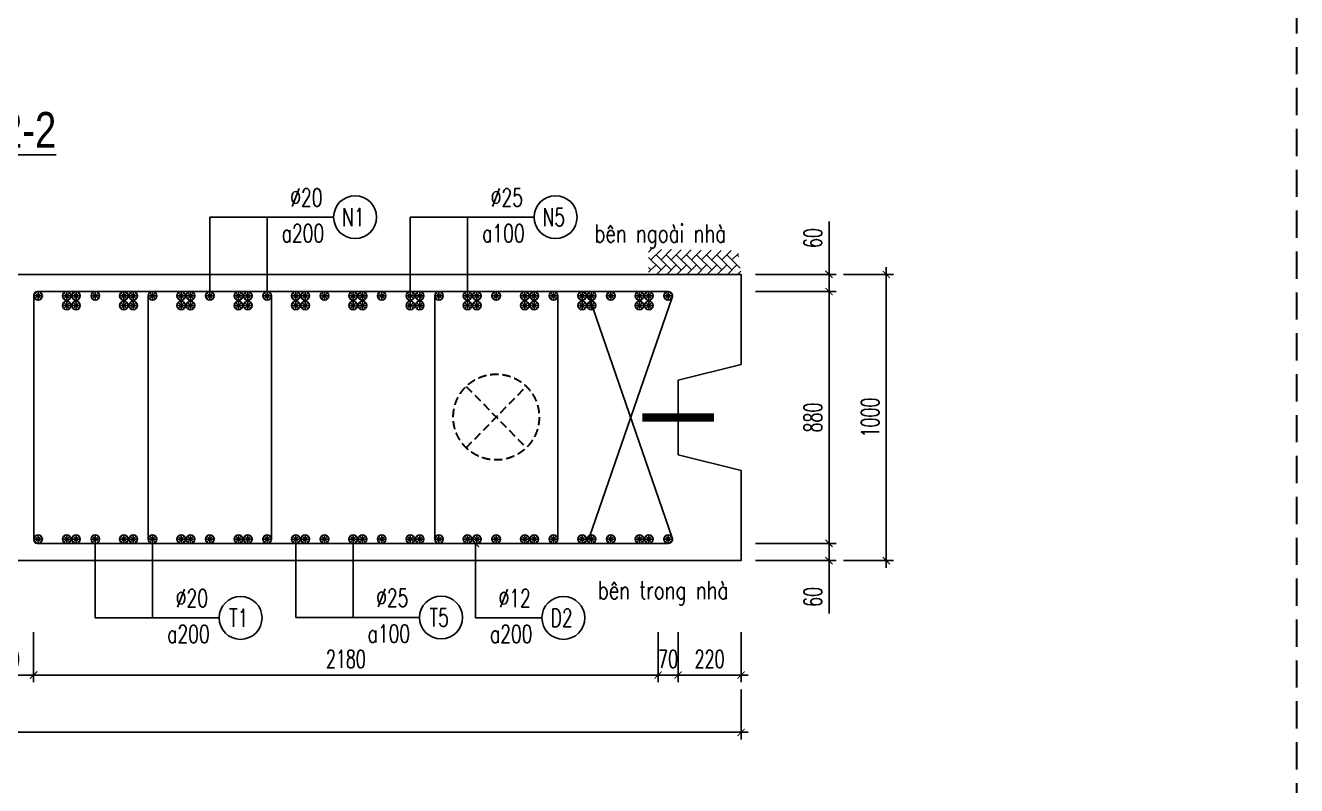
# Model space of a CAD drawing. Header units: millimetres. Extents: x -143483 to 1166745, y -1448440 to -1202244.
# Drawn here: x 187787 to 205543, y -1407707 to -1397082 of the extents above; entities that cross this region are included whole.
import ezdxf
from ezdxf.enums import TextEntityAlignment as Align

# ---------------------------------------------------------------- set-up
doc = ezdxf.new("R2010")
doc.units = ezdxf.units.MM
doc.header["$LTSCALE"] = 30
doc.header["$PDMODE"] = 3
doc.linetypes.add('DASHED', pattern=[19.05, 12.7, -6.35])
doc.layers.get('0').update_dxf_attribs({"lineweight": 9})
doc.layers.get('Defpoints').update_dxf_attribs({"lineweight": 9})
for name, color, linetype in [('ccu11-Cotthep', 9, 'Continuous'), ('ccu11-Dim', 8, 'Continuous'), ('ccu11-Hatch', 8, 'Continuous'), ('ccu11-Text', 31, 'Continuous'), ('ccu11-Thay', 7, 'Continuous'), ('ccu11-Thep', 4, 'Continuous'), ('ccu11-Thep doc', 4, 'Continuous'), ('ccu11-Thepdai', 6, 'Continuous')]:
    doc.layers.add(name, color=color, linetype=linetype)
doc.layers.add('ccu11-Khuat', color=9, linetype='DASHED', lineweight=30)
doc.layers.add('Vicom_thep doc', color=1, linetype='Continuous', lineweight=35)
doc.styles.add('ccu11-dim', font='vnsimli.shx', dxfattribs={"width": 0.65, "bigfont": 'bigfont.shx'})
doc.styles.add('ccu11-VnAvH-B', font='VHAVANB.TTF')
doc.styles.add('ccu11-vnsimli', font='vnsimli.shx', dxfattribs={"width": 0.8, "bigfont": 'vns.shx'})
doc.styles.add('ccu11-vnsimple', font='vnsimple.shx', dxfattribs={"bigfont": 'bigfont.shx'})
doc.styles.add('ccu11_simli', font='vnsimli.shx', dxfattribs={"width": 0.8})
doc.dimstyles.new('ccu11-100', dxfattribs={"dimscale": 100, "dimtxt": 2.5, "dimasz": 1, "dimexe": 1, "dimexo": 2, "dimgap": 1, "dimtad": 1, "dimdec": 0, "dimdsep": 46, "dimtxsty": 'ccu11-dim', "dimblk": 'ARCHTICK', "dimcen": -1, "dimdle": 1, "dimclrd": 256, "dimclre": 256, "dimclrt": 3, "dimadec": 0, "dimazin": 2, "dimtfac": 0.1, "dimtdec": 0, "dimtmove": 0, "dimatfit": 1, "dimldrblk": 'ARCHTICK', "dimfxl": 0, "dimtvp": 0.833333, "dimtolj": 1, "dimtzin": 12, "dimarcsym": 0})
doc.dimstyles.new('ccu11-100x4', dxfattribs={"dimscale": 100, "dimtxt": 2.5, "dimasz": 1, "dimexe": 1, "dimexo": 2, "dimgap": 1, "dimtad": 1, "dimdec": 0, "dimlfac": 0.25, "dimdsep": 46, "dimtxsty": 'ccu11-dim', "dimblk": 'ARCHTICK', "dimcen": -1, "dimdle": 1, "dimclrd": 256, "dimclre": 256, "dimclrt": 3, "dimadec": 0, "dimazin": 2, "dimtfac": 0.1, "dimtdec": 0, "dimtmove": 0, "dimatfit": 1, "dimldrblk": 'ARCHTICK', "dimfxl": 0, "dimtvp": 0.833333, "dimtolj": 1, "dimtzin": 12, "dimarcsym": 0})

# ---------------------------------------------------------------- blocks, each defined once
blk = doc.blocks.new('MCT')
at = {"ltscale": 0.005}
for p, q in [((-0.49, 0), (0.49, 0)), ((0.35, -0.35), (-0.35, 0.35)), ((-0.35, -0.35), (0.35, 0.35)), ((0, -0.49), (0, 0.49))]:
    blk.add_line(p, q, dxfattribs=at)
blk.add_circle((0, 0), 0.492, dxfattribs=at)
blk = doc.blocks.new('*U3732')
at = {"layer": 'ccu11-Thep doc', "xscale": -121.9200000001001, "yscale": 121.9200000001001, "zscale": 121.92, "rotation": 270}
blk.add_blockref('MCT', (0, 0), dxfattribs=at)
blk = doc.blocks.new('*U3733')
at = {"layer": 'ccu11-Thep doc', "color": 0, "linetype": 'ByBlock', "lineweight": -2, "transparency": 16777216}
for p in [(0, 0), (800, 0), (1600, 0), (2400, 0), (3200, 0), (4000, 0), (4800, 0), (5600, 0), (6400, 0), (7200, 0), (8000, 0)]:
    blk.add_blockref('*U3732', p, dxfattribs=at)
blk = doc.blocks.new('*U3734')
at = {"layer": 'ccu11-Thep doc', "xscale": -121.9200000001001, "yscale": 121.9200000001001, "zscale": 121.92, "rotation": 270}
blk.add_blockref('MCT', (0, 0), dxfattribs=at)
blk = doc.blocks.new('*U3735')
at = {"layer": 'ccu11-Thep doc', "color": 0, "linetype": 'ByBlock', "lineweight": -2, "transparency": 16777216}
for p in [(0, 0), (800, 0), (1600, 0), (2400, 0), (3200, 0), (4000, 0), (4800, 0), (5600, 0), (6400, 0), (7200, 0), (8000, 0)]:
    blk.add_blockref('*U3734', p, dxfattribs=at)
blk = doc.blocks.new('_ARCHTICK')
at = {"color": 0, "linetype": 'ByBlock', "const_width": 0.15}
blk.add_lwpolyline([(-0.5, -0.5), (0.5, 0.5)], dxfattribs=at)
blk = doc.blocks.new('*D3845')
at = {"layer": 'ccu11-Dim', "linetype": 'ByBlock', "lineweight": -2, "ltscale": 30, "transparency": 16777216}
for p, q in [((196904, -1405563), (196904, -1406263)), ((197784, -1405563), (197784, -1406263)), ((197884, -1406163), (196804, -1406163))]:
    blk.add_line(p, q, dxfattribs=at)
at = {"layer": 'Defpoints', "color": 0, "linetype": 'ByBlock', "ltscale": 30, "transparency": 16777216}
for p in [(196904, -1405363), (197784, -1405363), (196904, -1406163)]:
    blk.add_point(p, dxfattribs=at)
at = {"layer": 'ccu11-Dim', "linetype": 'ByBlock', "lineweight": -2, "ltscale": 30, "transparency": 16777216, "xscale": 100, "yscale": 100, "zscale": 100, "rotation": 180}
blk.add_blockref('_ARCHTICK', (196904, -1406163), dxfattribs=at)
at = {"layer": 'ccu11-Dim', "linetype": 'ByBlock', "lineweight": -2, "ltscale": 30, "transparency": 16777216, "xscale": 100, "yscale": 100, "zscale": 100}
blk.add_blockref('_ARCHTICK', (197784, -1406163), dxfattribs=at)
at = {"layer": 'ccu11-Dim', "color": 3, "linetype": 'ByBlock', "ltscale": 30, "transparency": 16777216, "insert": (197344, -1405938), "char_height": 250, "attachment_point": 5, "style": 'ccu11-dim'}
blk.add_mtext('\\A1;220', dxfattribs=at)
blk = doc.blocks.new('*D3846')
at = {"layer": 'ccu11-Dim', "linetype": 'ByBlock', "lineweight": -2, "ltscale": 30, "transparency": 16777216}
for p, q in [((175384, -1406363), (175384, -1407063)), ((197784, -1406363), (197784, -1407063)), ((175284, -1406963), (197884, -1406963))]:
    blk.add_line(p, q, dxfattribs=at)
at = {"layer": 'Defpoints', "color": 0, "linetype": 'ByBlock', "ltscale": 30, "transparency": 16777216}
for p in [(175384, -1406163), (197784, -1406163), (197784, -1406963)]:
    blk.add_point(p, dxfattribs=at)
at = {"layer": 'ccu11-Dim', "linetype": 'ByBlock', "lineweight": -2, "ltscale": 30, "transparency": 16777216, "xscale": 100, "yscale": 100, "zscale": 100, "rotation": 180}
blk.add_blockref('_ARCHTICK', (175384, -1406963), dxfattribs=at)
at = {"layer": 'ccu11-Dim', "linetype": 'ByBlock', "lineweight": -2, "ltscale": 30, "transparency": 16777216, "xscale": 100, "yscale": 100, "zscale": 100}
blk.add_blockref('_ARCHTICK', (197784, -1406963), dxfattribs=at)
at = {"layer": 'ccu11-Dim', "color": 3, "linetype": 'ByBlock', "ltscale": 30, "transparency": 16777216, "insert": (186584, -1406738), "char_height": 250, "attachment_point": 5, "style": 'ccu11-dim'}
blk.add_mtext('\\A1;5600', dxfattribs=at)
blk = doc.blocks.new('*D3847')
at = {"layer": 'ccu11-Dim', "linetype": 'ByBlock', "lineweight": -2, "ltscale": 30, "transparency": 16777216}
for p, q in [((196624, -1405563), (196624, -1406263)), ((196904, -1405563), (196904, -1406263)), ((196624, -1406163), (196524, -1406163)), ((196904, -1406163), (196624, -1406163)), ((196904, -1406163), (197004, -1406163))]:
    blk.add_line(p, q, dxfattribs=at)
at = {"layer": 'Defpoints', "color": 0, "linetype": 'ByBlock', "ltscale": 30, "transparency": 16777216}
for p in [(196624, -1405363), (196904, -1405363), (196624, -1406163)]:
    blk.add_point(p, dxfattribs=at)
at = {"layer": 'ccu11-Dim', "linetype": 'ByBlock', "lineweight": -2, "ltscale": 30, "transparency": 16777216, "xscale": 100, "yscale": 100, "zscale": 100}
blk.add_blockref('_ARCHTICK', (196624, -1406163), dxfattribs=at)
at = {"layer": 'ccu11-Dim', "linetype": 'ByBlock', "lineweight": -2, "ltscale": 30, "transparency": 16777216, "xscale": 100, "yscale": 100, "zscale": 100, "rotation": 180}
blk.add_blockref('_ARCHTICK', (196904, -1406163), dxfattribs=at)
at = {"layer": 'ccu11-Dim', "color": 3, "linetype": 'ByBlock', "ltscale": 30, "transparency": 16777216, "insert": (196764, -1405938), "char_height": 250, "attachment_point": 5, "style": 'ccu11-dim'}
blk.add_mtext('\\A1;70', dxfattribs=at)
blk = doc.blocks.new('*D3848')
at = {"layer": 'ccu11-Dim', "linetype": 'ByBlock', "lineweight": -2, "ltscale": 30, "transparency": 16777216}
for p, q in [((187102, -1405563), (187102, -1406263)), ((187902, -1405563), (187902, -1406263)), ((187002, -1406163), (188002, -1406163))]:
    blk.add_line(p, q, dxfattribs=at)
at = {"layer": 'Defpoints', "color": 0, "linetype": 'ByBlock', "ltscale": 30, "transparency": 16777216}
for p in [(187102, -1405363), (187902, -1405363), (187902, -1406163)]:
    blk.add_point(p, dxfattribs=at)
at = {"layer": 'ccu11-Dim', "linetype": 'ByBlock', "lineweight": -2, "ltscale": 30, "transparency": 16777216, "xscale": 100, "yscale": 100, "zscale": 100, "rotation": 180}
blk.add_blockref('_ARCHTICK', (187102, -1406163), dxfattribs=at)
at = {"layer": 'ccu11-Dim', "linetype": 'ByBlock', "lineweight": -2, "ltscale": 30, "transparency": 16777216, "xscale": 100, "yscale": 100, "zscale": 100}
blk.add_blockref('_ARCHTICK', (187902, -1406163), dxfattribs=at)
at = {"layer": 'ccu11-Dim', "color": 3, "linetype": 'ByBlock', "ltscale": 30, "transparency": 16777216, "insert": (187502, -1405938), "char_height": 250, "attachment_point": 5, "style": 'ccu11-dim'}
blk.add_mtext('\\A1;200', dxfattribs=at)
blk = doc.blocks.new('*D3849')
at = {"layer": 'ccu11-Dim', "linetype": 'ByBlock', "lineweight": -2, "ltscale": 30, "transparency": 16777216}
for p, q in [((187902, -1405563), (187902, -1406263)), ((196624, -1405563), (196624, -1406263)), ((187802, -1406163), (196724, -1406163))]:
    blk.add_line(p, q, dxfattribs=at)
at = {"layer": 'Defpoints', "color": 0, "linetype": 'ByBlock', "ltscale": 30, "transparency": 16777216}
for p in [(187902, -1405363), (196624, -1405363), (196624, -1406163)]:
    blk.add_point(p, dxfattribs=at)
at = {"layer": 'ccu11-Dim', "linetype": 'ByBlock', "lineweight": -2, "ltscale": 30, "transparency": 16777216, "xscale": 100, "yscale": 100, "zscale": 100, "rotation": 180}
blk.add_blockref('_ARCHTICK', (187902, -1406163), dxfattribs=at)
at = {"layer": 'ccu11-Dim', "linetype": 'ByBlock', "lineweight": -2, "ltscale": 30, "transparency": 16777216, "xscale": 100, "yscale": 100, "zscale": 100}
blk.add_blockref('_ARCHTICK', (196624, -1406163), dxfattribs=at)
at = {"layer": 'ccu11-Dim', "color": 3, "linetype": 'ByBlock', "ltscale": 30, "transparency": 16777216, "insert": (192263, -1405938), "char_height": 250, "attachment_point": 5, "style": 'ccu11-dim'}
blk.add_mtext('\\A1;2180', dxfattribs=at)
blk = doc.blocks.new('SHD')
at = {"layer": 'ccu11-Cotthep'}
blk.add_circle((300, 0), 300, dxfattribs=at)
at = {"layer": 'ccu11-Cotthep', "color": 31, "style": 'ccu11_simli', "width": 0.8}
blk.add_attdef('DK', text='', height=250, dxfattribs=at).set_placement((-101, 65), align=Align.BOTTOM_RIGHT)
blk.add_attdef('KH', text='', height=250, dxfattribs=at).set_placement((300, 0), align=Align.MIDDLE)
blk.add_attdef('KC', text='', height=250, dxfattribs=at).set_placement((-101, -142), align=Align.TOP_RIGHT)
blk = doc.blocks.new('*D3852')
at = {"layer": 'ccu11-Dim', "linetype": 'ByBlock', "lineweight": -2, "ltscale": 30, "transparency": 16777216}
for p, q in [((199012, -1400563), (199012, -1399823)), ((197984, -1400563), (199112, -1400563)), ((199012, -1400803), (199012, -1400563)), ((197984, -1400803), (199112, -1400803)), ((199012, -1400803), (199012, -1400903))]:
    blk.add_line(p, q, dxfattribs=at)
at = {"layer": 'Defpoints', "color": 0, "linetype": 'ByBlock', "ltscale": 30, "transparency": 16777216}
for p in [(197784, -1400563), (197784, -1400803), (199012, -1400803)]:
    blk.add_point(p, dxfattribs=at)
at = {"layer": 'ccu11-Dim', "linetype": 'ByBlock', "lineweight": -2, "ltscale": 30, "transparency": 16777216, "xscale": 100, "yscale": 100, "zscale": 100}
for p, rotation in [((199012, -1400563), 270), ((199012, -1400803), 90)]:
    blk.add_blockref('_ARCHTICK', p, dxfattribs=dict(at, rotation=rotation))
at = {"layer": 'ccu11-Dim', "color": 3, "linetype": 'ByBlock', "ltscale": 30, "transparency": 16777216, "insert": (198787, -1400055), "char_height": 250, "attachment_point": 5, "rotation": 90, "style": 'ccu11-dim'}
blk.add_mtext('\\A1;60', dxfattribs=at)
blk = doc.blocks.new('*D3853')
at = {"layer": 'ccu11-Dim', "linetype": 'ByBlock', "lineweight": -2, "ltscale": 30, "transparency": 16777216}
for p, q in [((199012, -1400703), (199012, -1404423)), ((197984, -1400803), (199112, -1400803)), ((197984, -1404323), (199112, -1404323))]:
    blk.add_line(p, q, dxfattribs=at)
at = {"layer": 'Defpoints', "color": 0, "linetype": 'ByBlock', "ltscale": 30, "transparency": 16777216}
for p in [(197784, -1400803), (197784, -1404323), (199012, -1404323)]:
    blk.add_point(p, dxfattribs=at)
at = {"layer": 'ccu11-Dim', "linetype": 'ByBlock', "lineweight": -2, "ltscale": 30, "transparency": 16777216, "xscale": 100, "yscale": 100, "zscale": 100}
for p, rotation in [((199012, -1400803), 90), ((199012, -1404323), 270)]:
    blk.add_blockref('_ARCHTICK', p, dxfattribs=dict(at, rotation=rotation))
at = {"layer": 'ccu11-Dim', "color": 3, "linetype": 'ByBlock', "ltscale": 30, "transparency": 16777216, "insert": (198787, -1402563), "char_height": 250, "attachment_point": 5, "rotation": 90, "style": 'ccu11-dim'}
blk.add_mtext('\\A1;880', dxfattribs=at)
blk = doc.blocks.new('*D3854')
at = {"layer": 'ccu11-Dim', "linetype": 'ByBlock', "lineweight": -2, "ltscale": 30, "transparency": 16777216}
for p, q in [((199012, -1404323), (199012, -1404223)), ((197984, -1404323), (199112, -1404323)), ((199012, -1404323), (199012, -1404563)), ((197984, -1404563), (199112, -1404563)), ((199012, -1404563), (199012, -1405302))]:
    blk.add_line(p, q, dxfattribs=at)
at = {"layer": 'Defpoints', "color": 0, "linetype": 'ByBlock', "ltscale": 30, "transparency": 16777216}
for p in [(197784, -1404323), (199012, -1404323), (197784, -1404563)]:
    blk.add_point(p, dxfattribs=at)
at = {"layer": 'ccu11-Dim', "linetype": 'ByBlock', "lineweight": -2, "ltscale": 30, "transparency": 16777216, "xscale": 100, "yscale": 100, "zscale": 100}
for p, rotation in [((199012, -1404323), 270), ((199012, -1404563), 90)]:
    blk.add_blockref('_ARCHTICK', p, dxfattribs=dict(at, rotation=rotation))
at = {"layer": 'ccu11-Dim', "color": 3, "linetype": 'ByBlock', "ltscale": 30, "transparency": 16777216, "insert": (198787, -1405071), "char_height": 250, "attachment_point": 5, "rotation": 90, "style": 'ccu11-dim'}
blk.add_mtext('\\A1;60', dxfattribs=at)
blk = doc.blocks.new('*D3855')
at = {"layer": 'ccu11-Dim', "linetype": 'ByBlock', "lineweight": -2, "ltscale": 30, "transparency": 16777216}
for p, q in [((199812, -1400463), (199812, -1404663)), ((199212, -1400563), (199912, -1400563)), ((199212, -1404563), (199912, -1404563))]:
    blk.add_line(p, q, dxfattribs=at)
at = {"layer": 'Defpoints', "color": 0, "linetype": 'ByBlock', "ltscale": 30, "transparency": 16777216}
for p in [(199012, -1400563), (199012, -1404563), (199812, -1404563)]:
    blk.add_point(p, dxfattribs=at)
at = {"layer": 'ccu11-Dim', "linetype": 'ByBlock', "lineweight": -2, "ltscale": 30, "transparency": 16777216, "xscale": 100, "yscale": 100, "zscale": 100}
for p, rotation in [((199812, -1400563), 90), ((199812, -1404563), 270)]:
    blk.add_blockref('_ARCHTICK', p, dxfattribs=dict(at, rotation=rotation))
at = {"layer": 'ccu11-Dim', "color": 3, "linetype": 'ByBlock', "ltscale": 30, "transparency": 16777216, "insert": (199587, -1402563), "char_height": 250, "attachment_point": 5, "rotation": 90, "style": 'ccu11-dim'}
blk.add_mtext('\\A1;1000', dxfattribs=at)
blk = doc.blocks.new('ccu11_block_thep')
at = {"layer": 'ccu11-Thep', "color": 3}
for p, q in [((-0.4, 0), (0.4, 0)), ((-0.28, 0.28), (0.28, -0.28)), ((0.28, 0.28), (-0.28, -0.28)), ((0, 0.4), (0, -0.4))]:
    blk.add_line(p, q, dxfattribs=at)
at = {"layer": 'ccu11-Thep', "color": 1, "const_width": 0.0667}
blk.add_lwpolyline([(-0.4, 0, 1), (0.4, 0, 1), (-0.4, 0, 1)], format="xyb", dxfattribs=at)
at = {"layer": 'ccu11-Thep', "color": 1}
blk.add_circle((0, 0), 0.4, dxfattribs=at)
blk = doc.blocks.new('*U3736')
at = {"layer": 'Vicom_thep doc', "xscale": -150, "yscale": 150, "zscale": 150, "rotation": 180}
blk.add_blockref('ccu11_block_thep', (0, 0), dxfattribs=at)
blk = doc.blocks.new('*U3737')
at = {"layer": 'ccu11-Thep doc', "color": 0, "linetype": 'ByBlock', "lineweight": -2, "transparency": 16777216}
for p in [(0, 0), (800, 0), (1600, 0), (2400, 0), (3200, 0), (4000, 0), (4800, 0), (5600, 0), (6400, 0), (7200, 0), (8000, 0)]:
    blk.add_blockref('*U3736', p, dxfattribs=at)
blk = doc.blocks.new('*U3740')
at = {"layer": 'Vicom_thep doc', "xscale": -150, "yscale": 150, "zscale": 150, "rotation": 180}
blk.add_blockref('ccu11_block_thep', (0, 0), dxfattribs=at)
blk = doc.blocks.new('*U3741')
at = {"layer": 'ccu11-Thep doc', "color": 0, "linetype": 'ByBlock', "lineweight": -2, "transparency": 16777216}
for p in [(0, 0), (800, 0), (1600, 0), (2400, 0), (3200, 0), (4000, 0), (4800, 0), (5600, 0), (6400, 0), (7200, 0), (8000, 0)]:
    blk.add_blockref('*U3740', p, dxfattribs=at)
blk = doc.blocks.new('*U3933')
at = {"layer": 'Vicom_thep doc', "xscale": -150, "yscale": 150, "zscale": 150, "rotation": 180}
blk.add_blockref('ccu11_block_thep', (0, 0), dxfattribs=at)
blk = doc.blocks.new('*U3934')
at = {"layer": 'ccu11-Thep doc', "color": 0, "linetype": 'ByBlock', "lineweight": -2, "transparency": 16777216}
for p in [(0, 0), (800, 0), (1600, 0), (2400, 0), (3200, 0), (4000, 0), (4800, 0), (5600, 0), (6400, 0), (7200, 0), (8000, 0)]:
    blk.add_blockref('*U3933', p, dxfattribs=at)
blk = doc.blocks.new('*U3941')
at = {"layer": 'Vicom_thep doc', "xscale": -150, "yscale": 150, "zscale": 150, "rotation": 180}
blk.add_blockref('ccu11_block_thep', (0, 0), dxfattribs=at)
blk = doc.blocks.new('*U3942')
at = {"layer": 'ccu11-Thep doc', "color": 0, "linetype": 'ByBlock', "lineweight": -2, "transparency": 16777216}
for p in [(0, 0), (800, 0), (1600, 0), (2400, 0), (3200, 0), (4000, 0), (4800, 0), (5600, 0), (6400, 0), (7200, 0), (8000, 0)]:
    blk.add_blockref('*U3941', p, dxfattribs=at)
blk = doc.blocks.new('*U3943')
at = {"layer": 'Vicom_thep doc', "xscale": -150, "yscale": 150, "zscale": 150, "rotation": 180}
blk.add_blockref('ccu11_block_thep', (0, 0), dxfattribs=at)
blk = doc.blocks.new('*U3944')
at = {"layer": 'ccu11-Thep doc', "color": 0, "linetype": 'ByBlock', "lineweight": -2, "transparency": 16777216}
for p in [(0, 0), (800, 0), (1600, 0), (2400, 0), (3200, 0), (4000, 0), (4800, 0), (5600, 0), (6400, 0), (7200, 0), (8000, 0)]:
    blk.add_blockref('*U3943', p, dxfattribs=at)
blk = doc.blocks.new('*U3945')
at = {"layer": 'Vicom_thep doc', "xscale": -150, "yscale": 150, "zscale": 150, "rotation": 180}
blk.add_blockref('ccu11_block_thep', (0, 0), dxfattribs=at)
blk = doc.blocks.new('*U3946')
at = {"layer": 'ccu11-Thep doc', "color": 0, "linetype": 'ByBlock', "lineweight": -2, "transparency": 16777216}
for p in [(0, 0), (800, 0), (1600, 0), (2400, 0), (3200, 0), (4000, 0), (4800, 0), (5600, 0), (6400, 0), (7200, 0), (8000, 0)]:
    blk.add_blockref('*U3945', p, dxfattribs=at)

msp = doc.modelspace()

# ---------------------------------------------------------------- hatches: boundary and pattern name
at = {"layer": 'ccu11-Hatch', "ltscale": 10}
h = msp.add_hatch(dxfattribs=at)
h.set_pattern_fill('AR-HBONE', color=256, scale=25, angle=270, style=0)
h.set_pattern_definition([(45, (-3065359.3, 375893.27), (141.4213562, 4e-14), [300, -100]), (315, (-3065288.58, 375963.98), (141.4213562, 4e-14), [300, -100])])
h.paths.add_polyline_path([(196491.2, -1400210.2), (196491.2, -1400562.93), (197783.56, -1400562.93), (197740.7, -1400231.63)])

# ---------------------------------------------------------------- linework, layer by layer
at = {"layer": 'ccu11-Khuat'}
msp.add_line((205542.51, -1384812.07), (205542.51, -1441879.92), dxfattribs=at)
at = {"layer": 'ccu11-Khuat', "ltscale": 0.3}
for p, q in [((193944.45, -1402127.22), (194782.68, -1402985.92)), ((193944.45, -1402985.92), (194782.68, -1402127.22))]:
    msp.add_line(p, q, dxfattribs=at)
msp.add_circle((194363.56, -1402556.57), 600, dxfattribs=at)
at = {"layer": 'ccu11-Thay'}
msp.add_lwpolyline([(175383.56, -1404562.93), (197783.56, -1404562.93), (197783.56, -1403302.93), (196903.8, -1403082.93), (196903.8, -1402042.93), (197783.56, -1401822.93), (197783.56, -1400562.93), (175383.56, -1400562.93), (175383.56, -1401822.93), (174503.8, -1402042.93), (174503.8, -1403082.93), (175383.56, -1403302.93)], close=True, dxfattribs=at)
at = {"layer": 'ccu11-Thep', "const_width": 120}
msp.add_lwpolyline([(196403.56, -1402562.93), (197403.56, -1402562.93)], dxfattribs=at)
at = {"layer": 'ccu11-Thepdai'}
for points in [[(194835.36, -1400802.93), (195555.83, -1400802.93, -0.23620228), (195667.6, -1400895.68), (196821.47, -1404242.43, -0.5204497), (196765.08, -1404322.93), (187953.56, -1404322.93, -0.41421356), (187903.56, -1404272.93), (187903.56, -1400852.93, -0.41421356), (187953.56, -1400802.93), (196765.08, -1400802.93, -0.5204497), (196821.47, -1400883.43), (195667.6, -1404230.18, -0.23620228), (195555.83, -1404322.93), (194835.36, -1404322.93)], [(189983.56, -1400802.93), (189563.56, -1400802.93, 0.41421356), (189503.56, -1400862.93), (189503.56, -1404262.93, 0.41421356), (189563.56, -1404322.93), (189983.56, -1404322.93)], [(190743.56, -1400802.93), (191163.56, -1400802.93, -0.41421356), (191223.56, -1400862.93), (191223.56, -1404262.93, -0.41421356), (191163.56, -1404322.93), (190743.56, -1404322.93)], [(193983.56, -1400802.93), (193563.56, -1400802.93, 0.41421356), (193503.56, -1400862.93), (193503.56, -1404262.93, 0.41421356), (193563.56, -1404322.93), (193983.56, -1404322.93)], [(194743.56, -1400802.93), (195163.56, -1400802.93, -0.41421356), (195223.56, -1400862.93), (195223.56, -1404262.93, -0.41421356), (195163.56, -1404322.93), (194743.56, -1404322.93)]]:
    msp.add_lwpolyline(points, format="xyb", dxfattribs=at)

# ---------------------------------------------------------------- block references
at = {"layer": 'ccu11-Cotthep'}
ref = msp.add_blockref('SHD', (192092.56, -1399762.57), dxfattribs=at)
ref.add_attrib('KH', 'N1', dxfattribs={"color": 31, "height": 250, "style": 'ccu11-vnsimple', "width": 0.7}).set_placement((192367.56, -1399762.57), align=Align.MIDDLE_CENTER)
ref.add_attrib('KC', 'a200', dxfattribs={"color": 31, "height": 250, "style": 'ccu11-vnsimple', "width": 0.7}).set_placement((191663.98, -1399862.57), align=Align.TOP_CENTER)
ref.add_attrib('DK', '`20', dxfattribs={"color": 31, "height": 250, "style": 'ccu11-vnsimple', "width": 0.7}).set_placement((191711.78, -1399687.57), align=Align.BOTTOM_CENTER)
ref = msp.add_blockref('SHD', (194892.56, -1399762.57), dxfattribs=at)
ref.add_attrib('KH', 'N5', dxfattribs={"color": 31, "height": 250, "style": 'ccu11-vnsimple', "width": 0.7}).set_placement((195167.56, -1399762.57), align=Align.MIDDLE_CENTER)
ref.add_attrib('KC', 'a100', dxfattribs={"color": 31, "height": 250, "style": 'ccu11-vnsimple', "width": 0.7}).set_placement((194463.98, -1399862.57), align=Align.TOP_CENTER)
ref.add_attrib('DK', '`25', dxfattribs={"color": 31, "height": 250, "style": 'ccu11-vnsimple', "width": 0.7}).set_placement((194511.78, -1399687.57), align=Align.BOTTOM_CENTER)
ref = msp.add_blockref('SHD', (190492.56, -1405363.29), dxfattribs=at)
ref.add_attrib('KH', 'T1', dxfattribs={"color": 31, "height": 250, "style": 'ccu11-vnsimple', "width": 0.7}).set_placement((190767.56, -1405363.29), align=Align.MIDDLE_CENTER)
ref.add_attrib('KC', 'a200', dxfattribs={"color": 31, "height": 250, "style": 'ccu11-vnsimple', "width": 0.7}).set_placement((190063.98, -1405463.29), align=Align.TOP_CENTER)
ref.add_attrib('DK', '`20', dxfattribs={"color": 31, "height": 250, "style": 'ccu11-vnsimple', "width": 0.7}).set_placement((190111.78, -1405288.29), align=Align.BOTTOM_CENTER)
ref = msp.add_blockref('SHD', (193292.56, -1405358.29), dxfattribs=at)
ref.add_attrib('KH', 'T5', dxfattribs={"color": 31, "height": 250, "style": 'ccu11-vnsimple', "width": 0.7}).set_placement((193567.56, -1405358.29), align=Align.MIDDLE_CENTER)
ref.add_attrib('KC', 'a100', dxfattribs={"color": 31, "height": 250, "style": 'ccu11-vnsimple', "width": 0.7}).set_placement((192863.98, -1405458.29), align=Align.TOP_CENTER)
ref.add_attrib('DK', '`25', dxfattribs={"color": 31, "height": 250, "style": 'ccu11-vnsimple', "width": 0.7}).set_placement((192911.78, -1405283.29), align=Align.BOTTOM_CENTER)
ref = msp.add_blockref('SHD', (195001.89, -1405363.29), dxfattribs=at)
ref.add_attrib('KH', 'D2', dxfattribs={"color": 31, "height": 250, "style": 'ccu11-vnsimple', "width": 0.7}).set_placement((195276.89, -1405363.29), align=Align.MIDDLE_CENTER)
ref.add_attrib('KC', 'a200', dxfattribs={"color": 31, "height": 250, "style": 'ccu11-vnsimple', "width": 0.7}).set_placement((194573.31, -1405463.29), align=Align.TOP_CENTER)
ref.add_attrib('DK', '`12', dxfattribs={"color": 31, "height": 250, "style": 'ccu11-vnsimple', "width": 0.7}).set_placement((194621.11, -1405288.29), align=Align.BOTTOM_CENTER)
at = {"layer": 'ccu11-Thep doc'}
for name, p in [('*U3733', (187963.56, -1400862.93)), ('*U3737', (188363.56, -1400862.93)), ('*U3944', (188494.04, -1400862.93)), ('*U3942', (188363.56, -1400995.65)), ('*U3946', (188494.04, -1400995.65)), ('*U3741', (188363.56, -1404262.93)), ('*U3934', (188494.28, -1404262.93))]:
    msp.add_blockref(name, p, dxfattribs=at)
at = {"layer": 'ccu11-Thep doc', "xscale": 121.9200000001001, "yscale": 121.9200000001001, "zscale": 121.9200000001001, "rotation": 90.00000000000001}
for p in [(196763.91, -1400862.93), (196763.91, -1404262.93)]:
    msp.add_blockref('MCT', p, dxfattribs=at)
at = {"layer": 'ccu11-Thep doc', "xscale": -1, "rotation": 180}
msp.add_blockref('*U3735', (187963.56, -1404262.93), dxfattribs=at)

# ---------------------------------------------------------------- texts
at = {"layer": 'ccu11-Text', "color": 2, "style": 'ccu11-VnAvH-B', "width": 0.8}
msp.add_text('%%UmÆt c¾t 2-2', height=500, dxfattribs=at).set_placement((186583.56, -1398792.8), align=Align.CENTER)
at = {"layer": 'ccu11-Text', "linetype": 'Continuous', "style": 'ccu11-vnsimli', "width": 0.75}
for s, p in [('bªn ngoµi nhµ', (196655.97, -1400114.78)), ('bªn trong nhµ', (196696.15, -1405101.4))]:
    msp.add_text(s, height=250, dxfattribs=at).set_placement(p, align=Align.CENTER)

# ---------------------------------------------------------------- dimensions: what is measured, and where the dimension line sits
at = {"layer": 'ccu11-Dim', "linetype": 'ByBlock', "ltscale": 30}
for base, p1, p2, angle, picture, middle in [((199011.96, -1400802.93), (197783.56, -1400562.93), (197783.56, -1400802.93), 90, '*D3852', (199011.96, -1400054.95)), ((199011.96, -1404322.93), (197783.56, -1404562.93), (197783.56, -1404322.93), 270, '*D3854', (199011.96, -1405070.91))]:
    dim = msp.add_linear_dim(base=base, p1=p1, p2=p2, angle=angle, dimstyle='ccu11-100x4', dxfattribs=at)
    dim.commit()
    dim.dimension.update_dxf_attribs({"geometry": picture, "text_midpoint": middle, "dimtype": 160})
dim = msp.add_linear_dim(base=(199811.96, -1404562.93), p1=(199011.96, -1400562.93), p2=(199011.96, -1404562.93), angle=90, dimstyle='ccu11-100x4', dxfattribs=at)
dim.commit()
dim.dimension.update_dxf_attribs({"geometry": '*D3855', "text_midpoint": (199586.96, -1402562.93)})
dim = msp.add_linear_dim(base=(199011.96, -1404322.93), p1=(197783.56, -1400802.93), p2=(197783.56, -1404322.93), angle=90, dimstyle='ccu11-100x4', override={"dimtmove": 1}, dxfattribs=at)
dim.commit()
dim.dimension.update_dxf_attribs({"geometry": '*D3853', "text_midpoint": (198786.96, -1402562.93)})
for base, p1, p2, picture, middle in [((187902.06, -1406163.29), (187102.06, -1405363.29), (187902.06, -1405363.29), '*D3848', (187502.06, -1405938.29)), ((196623.56, -1406163.29), (187902.06, -1405363.29), (196623.56, -1405363.29), '*D3849', (192262.81, -1405938.29)), ((196903.56, -1406163.29), (197783.56, -1405363.29), (196903.56, -1405363.29), '*D3845', (197343.56, -1405938.29)), ((197783.56, -1406963.29), (175383.56, -1406163.29), (197783.56, -1406163.29), '*D3846', (186583.56, -1406738.29))]:
    dim = msp.add_linear_dim(base=base, p1=p1, p2=p2, dimstyle='ccu11-100x4', dxfattribs=at)
    dim.commit()
    dim.dimension.update_dxf_attribs({"geometry": picture, "text_midpoint": middle})
dim = msp.add_linear_dim(base=(196623.56, -1406163.29), p1=(196903.56, -1405363.29), p2=(196623.56, -1405363.29), dimstyle='ccu11-100x4', override={"dimtix": 1}, dxfattribs=at)
dim.commit()
dim.dimension.update_dxf_attribs({"geometry": '*D3847', "text_midpoint": (196763.56, -1405938.29)})

# ---------------------------------------------------------------- leaders
at = {"layer": 'ccu11-Cotthep'}
for points in [[(190363.56, -1400862.93), (190363.56, -1399762.57), (192092.56, -1399762.57)], [(191163.56, -1400862.93), (191163.56, -1399762.57), (192092.56, -1399762.57)], [(193163.56, -1400862.93), (193163.56, -1399762.57), (194892.56, -1399762.57)], [(193963.56, -1400862.93), (193963.56, -1399762.57), (194892.56, -1399762.57)], [(191563.56, -1404257.93), (191563.56, -1405358.29), (193292.56, -1405358.29)], [(192363.56, -1404257.93), (192363.56, -1405358.29), (193292.56, -1405358.29)], [(188763.56, -1404262.93), (188763.56, -1405363.29), (190492.56, -1405363.29)], [(189563.56, -1404262.93), (189563.56, -1405363.29), (190492.56, -1405363.29)]]:
    msp.add_leader(points, dimstyle='ccu11-100', override={"dimasz": 1.5, "dimgap": 1, "dimtad": 0, "dimldrblk": 'None', "dimfxl": 3, "dimfxlon": 1, "dimtfill": 1, "dimarcsym": 1}, dxfattribs=at)
at = {"layer": 'ccu11-Cotthep', "linetype": 'ByBlock', "ltscale": 30}
msp.add_leader([(194072.89, -1404322.93), (194072.89, -1405363.29), (195001.89, -1405363.29)], dimstyle='ccu11-100x4', dxfattribs=at)

doc.saveas('drawing.dxf')
